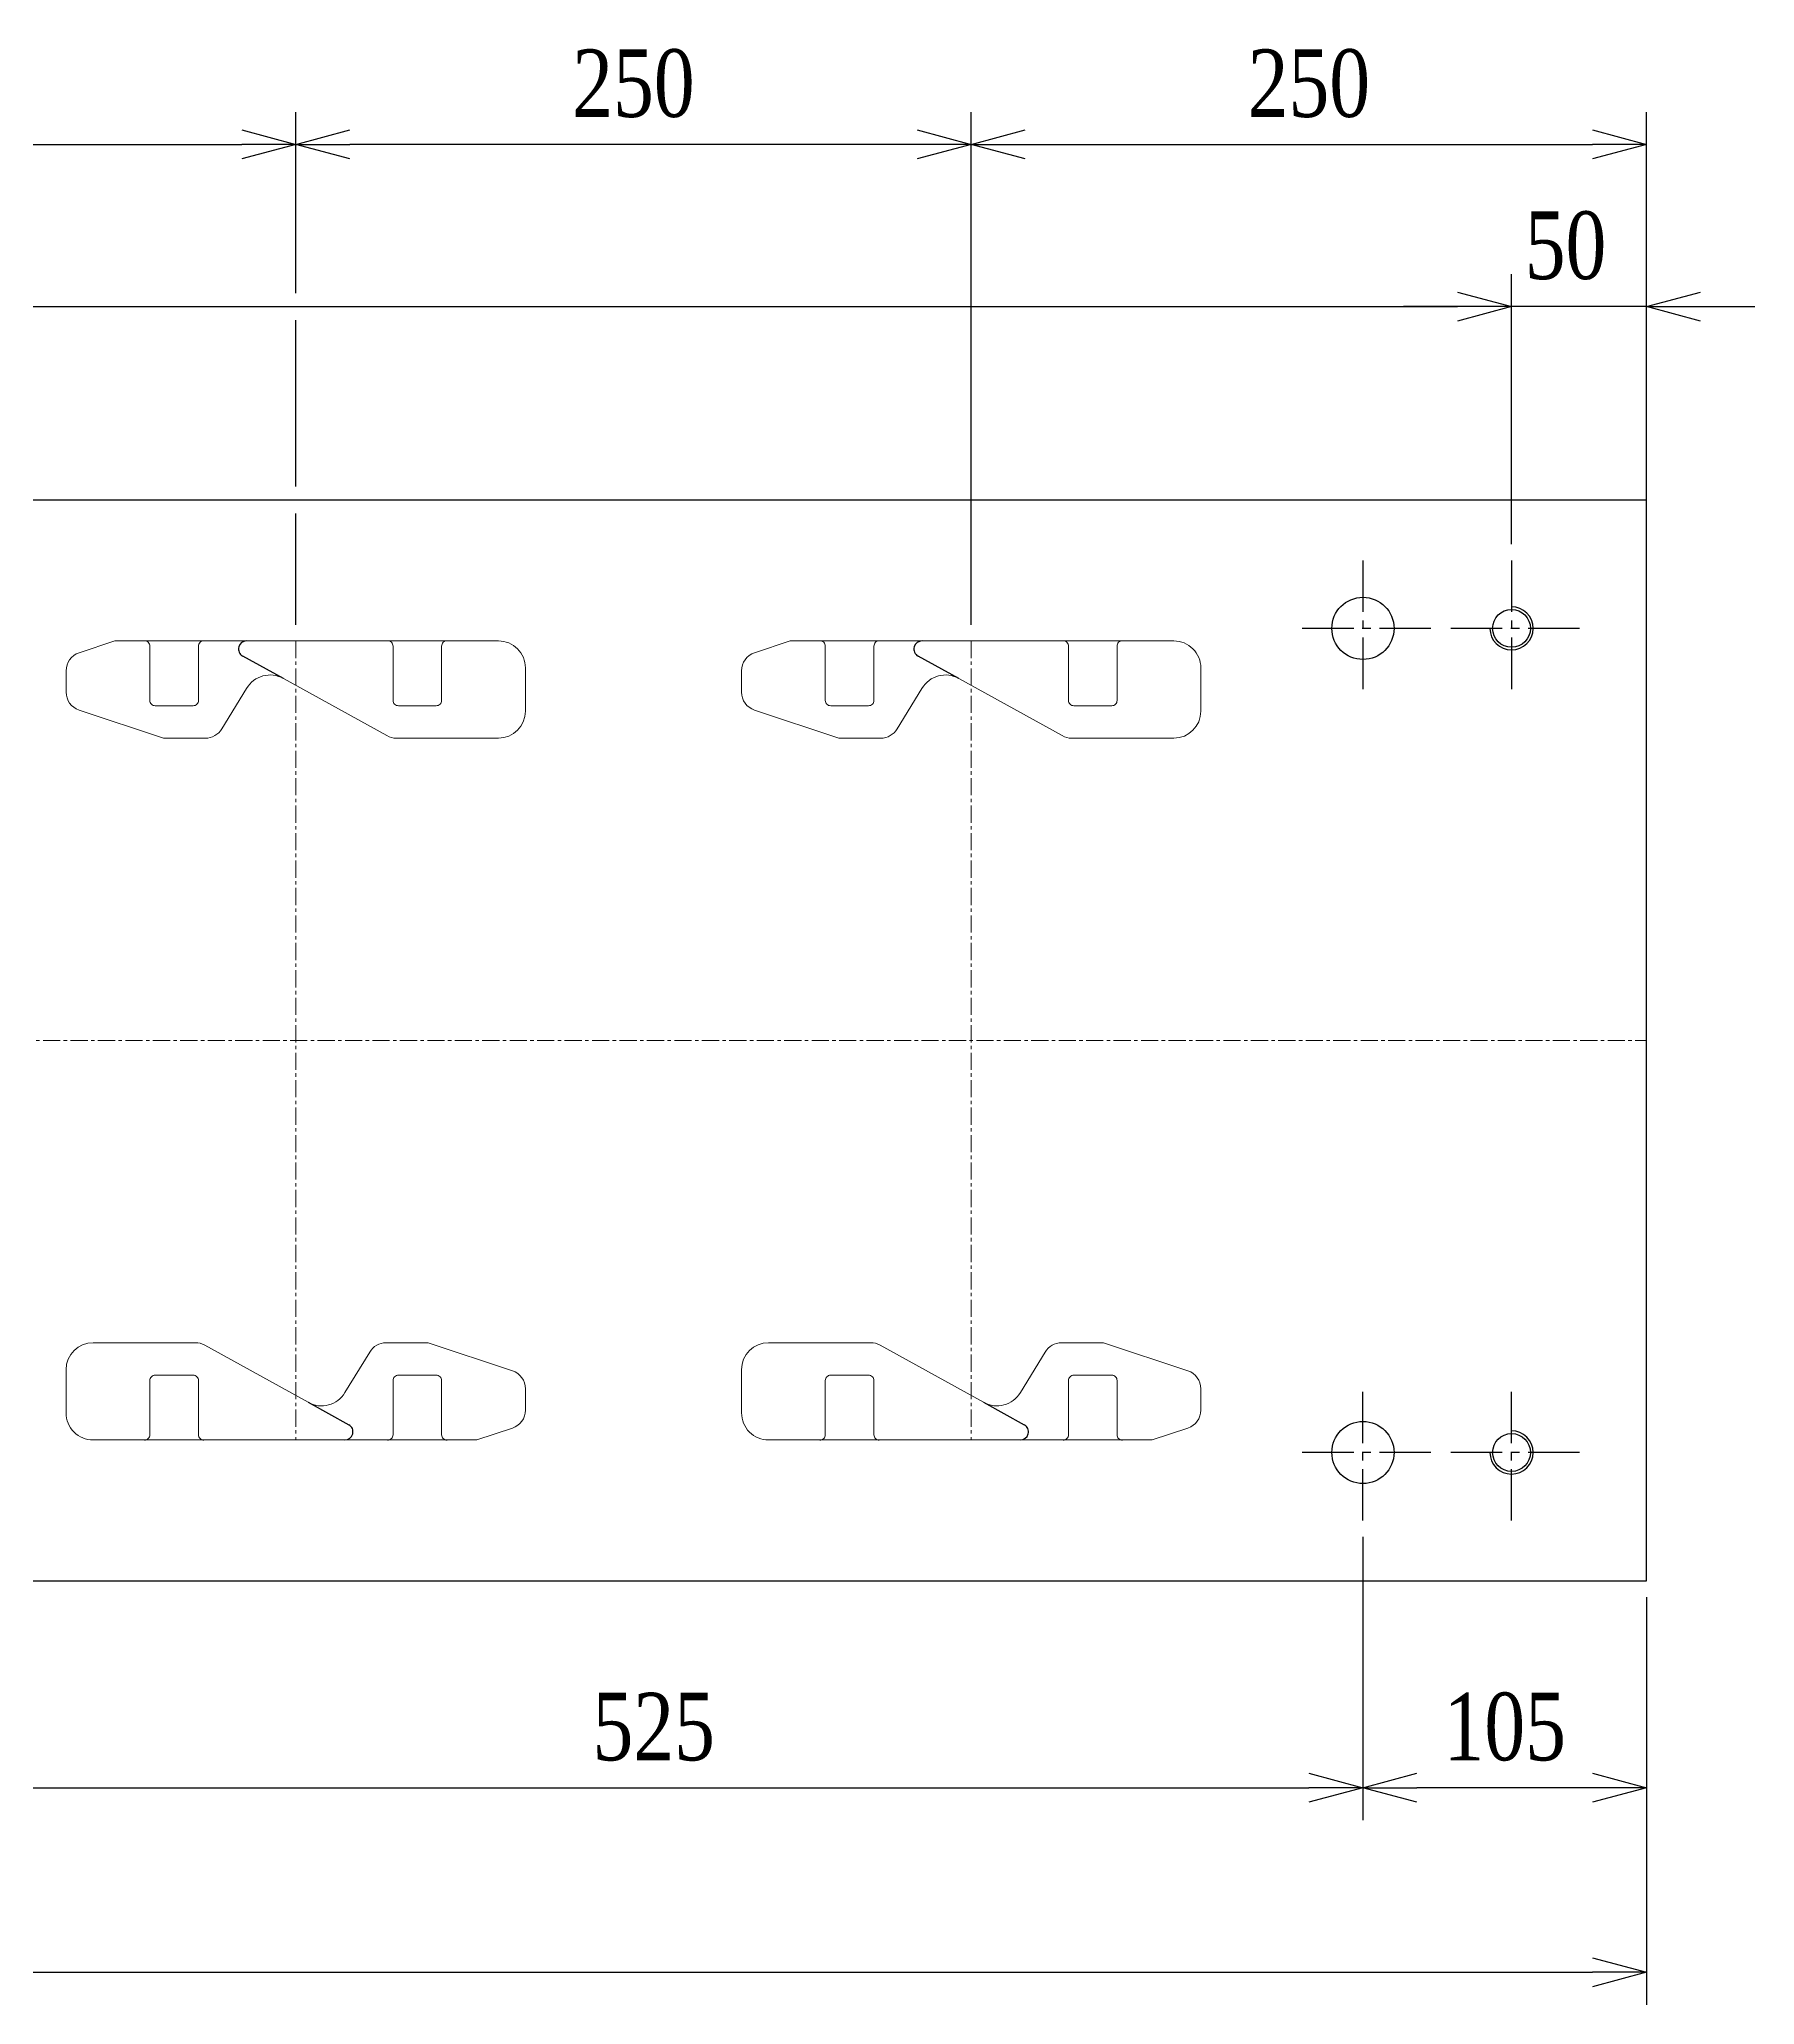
# Model space of a CAD drawing. Header units: millimetres. Extents: x -19541 to 104079, y -3200 to 10399.
# Drawn here: x -10708 to -10073, y 3961 to 4688 of the extents above; entities that cross this region are included whole.
import ezdxf

# ---------------------------------------------------------------- set-up
doc = ezdxf.new("R2010")
doc.units = ezdxf.units.MM
doc.linetypes.add('CENTER', pattern=[50.8, 31.75, -6.35, 6.35, -6.35])
doc.linetypes.add('CENTER2', pattern=[28.575, 19.05, -3.175, 3.175, -3.175])
for name, color, linetype in [('KTHUOC', 2, 'Continuous'), ('PDF_Geometry', 7, 'Continuous'), ('TK2', 251, 'Continuous')]:
    doc.layers.add(name, color=color, linetype=linetype)
doc.layers.add('TIM', color=8, linetype='CENTER2', lineweight=0)
doc.styles.add('Thuong', font='vntime.shx', dxfattribs={"width": 0.8})
doc.dimstyles.new('LAYOUT', dxfattribs={"dimscale": 0, "dimtxt": 2.5, "dimasz": 2, "dimexe": 1.2, "dimexo": 0.6, "dimgap": 1, "dimtad": 1, "dimtoh": 1, "dimdec": 0, "dimzin": 12, "dimdsep": 46, "dimtxsty": 'Thuong', "dimblk": 'OPEN30', "dimcen": 0, "dimclrd": 256, "dimclre": 256, "dimadec": 1, "dimazin": 3, "dimtfac": 1, "dimtdec": 0, "dimtmove": 0, "dimatfit": 3, "dimldrblk": 'OPEN30', "dimfxl": 1, "dimtzin": 0, "dimarcsym": 2})

# ---------------------------------------------------------------- blocks, each defined once
blk = doc.blocks.new('_Open30')
at = {"color": 0, "linetype": 'ByBlock', "lineweight": -2}
for p, q in [((-1, 0.268), (0, 0)), ((0, 0), (-1, -0.268)), ((0, 0), (-1, 0))]:
    blk.add_line(p, q, dxfattribs=at)
blk = doc.blocks.new('*D367')
at = {"lineweight": -2, "transparency": 16777216}
for p, q in [((-10743.15, 4134.18), (-10743.15, 4029.24)), ((-10218.15, 4134.18), (-10218.15, 4029.24)), ((-10723.15, 4041.24), (-10238.15, 4041.24))]:
    blk.add_line(p, q, dxfattribs=at)
at = {"layer": 'Defpoints', "color": 0, "transparency": 16777216}
for p in [(-10743.15, 4140.18), (-10218.15, 4140.18), (-10218.15, 4041.24)]:
    blk.add_point(p, dxfattribs=at)
at = {"lineweight": -2, "transparency": 16777216, "xscale": 20, "yscale": 20, "zscale": 20, "rotation": 180}
blk.add_blockref('_Open30', (-10743.15, 4041.24), dxfattribs=at)
at = {"lineweight": -2, "transparency": 16777216, "xscale": 20, "yscale": 20, "zscale": 20}
blk.add_blockref('_Open30', (-10218.15, 4041.24), dxfattribs=at)
at = {"color": 0, "transparency": 16777216, "insert": (-10480.65, 4063.74), "char_height": 25, "attachment_point": 5, "style": 'Thuong'}
blk.add_mtext('525', dxfattribs=at)
blk = doc.blocks.new('*D366')
at = {"lineweight": -2, "transparency": 16777216}
for p, q in [((-11753.15, 4111.84), (-11753.15, 3960.97)), ((-10113.15, 4111.84), (-10113.15, 3960.97)), ((-11733.15, 3972.97), (-10133.15, 3972.97))]:
    blk.add_line(p, q, dxfattribs=at)
at = {"layer": 'Defpoints', "color": 0, "transparency": 16777216}
for p in [(-11753.15, 4117.84), (-10113.15, 4117.84), (-10113.15, 3972.97)]:
    blk.add_point(p, dxfattribs=at)
at = {"lineweight": -2, "transparency": 16777216, "xscale": 20, "yscale": 20, "zscale": 20, "rotation": 180}
blk.add_blockref('_Open30', (-11753.15, 3972.97), dxfattribs=at)
at = {"lineweight": -2, "transparency": 16777216, "xscale": 20, "yscale": 20, "zscale": 20}
blk.add_blockref('_Open30', (-10113.15, 3972.97), dxfattribs=at)
at = {"color": 0, "transparency": 16777216, "insert": (-10933.15, 3995.47), "char_height": 25, "attachment_point": 5, "style": 'Thuong'}
blk.add_mtext('1640', dxfattribs=at)
blk = doc.blocks.new('*D362')
at = {"lineweight": -2, "transparency": 16777216}
for p, q in [((-11703.15, 4501.51), (-11703.15, 4601.44)), ((-10163.15, 4523.84), (-10163.15, 4601.44)), ((-11683.15, 4589.44), (-10183.15, 4589.44))]:
    blk.add_line(p, q, dxfattribs=at)
at = {"layer": 'Defpoints', "color": 0, "transparency": 16777216}
for p in [(-10163.15, 4589.44), (-10163.15, 4517.84), (-11703.15, 4495.51)]:
    blk.add_point(p, dxfattribs=at)
at = {"lineweight": -2, "transparency": 16777216, "xscale": 20, "yscale": 20, "zscale": 20, "rotation": 180}
blk.add_blockref('_Open30', (-11703.15, 4589.44), dxfattribs=at)
at = {"lineweight": -2, "transparency": 16777216, "xscale": 20, "yscale": 20, "zscale": 20}
blk.add_blockref('_Open30', (-10163.15, 4589.44), dxfattribs=at)
at = {"color": 0, "transparency": 16777216, "insert": (-10933.15, 4611.94), "char_height": 25, "attachment_point": 5, "style": 'Thuong'}
blk.add_mtext('1540', dxfattribs=at)
blk = doc.blocks.new('*D361')
at = {"lineweight": -2, "transparency": 16777216}
for p, q in [((-10163.15, 4501.51), (-10163.15, 4601.44)), ((-10113.15, 4523.84), (-10113.15, 4601.44)), ((-10183.15, 4589.44), (-10203.15, 4589.44)), ((-10113.15, 4589.44), (-10163.15, 4589.44)), ((-10093.15, 4589.44), (-10073.15, 4589.44))]:
    blk.add_line(p, q, dxfattribs=at)
at = {"layer": 'Defpoints', "color": 0, "transparency": 16777216}
for p in [(-10163.15, 4589.44), (-10113.15, 4517.84), (-10163.15, 4495.51)]:
    blk.add_point(p, dxfattribs=at)
at = {"lineweight": -2, "transparency": 16777216, "xscale": 20, "yscale": 20, "zscale": 20}
blk.add_blockref('_Open30', (-10163.15, 4589.44), dxfattribs=at)
at = {"lineweight": -2, "transparency": 16777216, "xscale": 20, "yscale": 20, "zscale": 20, "rotation": 180}
blk.add_blockref('_Open30', (-10113.15, 4589.44), dxfattribs=at)
at = {"color": 0, "transparency": 16777216, "insert": (-10143.15, 4611.94), "char_height": 25, "attachment_point": 5, "style": 'Thuong'}
blk.add_mtext('50', dxfattribs=at)
blk = doc.blocks.new('*D364')
at = {"lineweight": -2, "transparency": 16777216}
for p, q in [((-10218.15, 4134.18), (-10218.15, 4029.24)), ((-10113.15, 4111.84), (-10113.15, 4029.24)), ((-10133.15, 4041.24), (-10198.15, 4041.24))]:
    blk.add_line(p, q, dxfattribs=at)
at = {"layer": 'Defpoints', "color": 0, "transparency": 16777216}
for p in [(-10218.15, 4140.18), (-10113.15, 4117.84), (-10218.15, 4041.24)]:
    blk.add_point(p, dxfattribs=at)
at = {"lineweight": -2, "transparency": 16777216, "xscale": 20, "yscale": 20, "zscale": 20, "rotation": 180}
blk.add_blockref('_Open30', (-10218.15, 4041.24), dxfattribs=at)
at = {"lineweight": -2, "transparency": 16777216, "xscale": 20, "yscale": 20, "zscale": 20}
blk.add_blockref('_Open30', (-10113.15, 4041.24), dxfattribs=at)
at = {"color": 0, "transparency": 16777216, "insert": (-10165.65, 4063.74), "char_height": 25, "attachment_point": 5, "style": 'Thuong'}
blk.add_mtext('105', dxfattribs=at)
blk = doc.blocks.new('*D358')
at = {"lineweight": -2, "transparency": 16777216}
for p, q in [((-11013.15, 4594.44), (-11013.15, 4661.44)), ((-10613.15, 4594.44), (-10613.15, 4661.44)), ((-10993.15, 4649.44), (-10633.15, 4649.44)), ((-11013.15, 4522.84), (-11013.15, 4584.44)), ((-10613.15, 4522.84), (-10613.15, 4584.44)), ((-11013.15, 4478.7), (-11013.15, 4512.84)), ((-10613.15, 4471.7), (-10613.15, 4512.84))]:
    blk.add_line(p, q, dxfattribs=at)
at = {"layer": 'Defpoints', "color": 0, "transparency": 16777216}
for p in [(-10613.15, 4649.44), (-11013.15, 4472.7), (-10613.15, 4465.7)]:
    blk.add_point(p, dxfattribs=at)
at = {"lineweight": -2, "transparency": 16777216, "xscale": 20, "yscale": 20, "zscale": 20, "rotation": 180}
blk.add_blockref('_Open30', (-11013.15, 4649.44), dxfattribs=at)
at = {"lineweight": -2, "transparency": 16777216, "xscale": 20, "yscale": 20, "zscale": 20}
blk.add_blockref('_Open30', (-10613.15, 4649.44), dxfattribs=at)
at = {"color": 0, "transparency": 16777216, "insert": (-10813.15, 4671.94), "char_height": 25, "attachment_point": 5, "style": 'Thuong'}
blk.add_mtext('400', dxfattribs=at)
blk = doc.blocks.new('*D357')
at = {"lineweight": -2, "transparency": 16777216}
for p, q in [((-10613.15, 4594.44), (-10613.15, 4661.44)), ((-10363.15, 4594.44), (-10363.15, 4661.44)), ((-10383.15, 4649.44), (-10593.15, 4649.44)), ((-10613.15, 4522.84), (-10613.15, 4584.44)), ((-10363.15, 4522.84), (-10363.15, 4584.44)), ((-10613.15, 4471.7), (-10613.15, 4512.84)), ((-10363.15, 4471.7), (-10363.15, 4512.84))]:
    blk.add_line(p, q, dxfattribs=at)
at = {"layer": 'Defpoints', "color": 0, "transparency": 16777216}
for p in [(-10613.15, 4649.44), (-10613.15, 4465.7), (-10363.15, 4465.7)]:
    blk.add_point(p, dxfattribs=at)
at = {"lineweight": -2, "transparency": 16777216, "xscale": 20, "yscale": 20, "zscale": 20, "rotation": 180}
blk.add_blockref('_Open30', (-10613.15, 4649.44), dxfattribs=at)
at = {"lineweight": -2, "transparency": 16777216, "xscale": 20, "yscale": 20, "zscale": 20}
blk.add_blockref('_Open30', (-10363.15, 4649.44), dxfattribs=at)
at = {"color": 0, "transparency": 16777216, "insert": (-10488.15, 4671.94), "char_height": 25, "attachment_point": 5, "style": 'Thuong'}
blk.add_mtext('250', dxfattribs=at)
blk = doc.blocks.new('*D356')
at = {"lineweight": -2, "transparency": 16777216}
for p, q in [((-10363.15, 4471.7), (-10363.15, 4661.44)), ((-10113.15, 4471.7), (-10113.15, 4661.44)), ((-10343.15, 4649.44), (-10133.15, 4649.44))]:
    blk.add_line(p, q, dxfattribs=at)
at = {"layer": 'Defpoints', "color": 0, "transparency": 16777216}
for p in [(-10113.15, 4649.44), (-10363.15, 4465.7), (-10113.15, 4465.7)]:
    blk.add_point(p, dxfattribs=at)
at = {"lineweight": -2, "transparency": 16777216, "xscale": 20, "yscale": 20, "zscale": 20, "rotation": 180}
blk.add_blockref('_Open30', (-10363.15, 4649.44), dxfattribs=at)
at = {"lineweight": -2, "transparency": 16777216, "xscale": 20, "yscale": 20, "zscale": 20}
blk.add_blockref('_Open30', (-10113.15, 4649.44), dxfattribs=at)
at = {"color": 0, "transparency": 16777216, "insert": (-10238.15, 4671.94), "char_height": 25, "attachment_point": 5, "style": 'Thuong'}
blk.add_mtext('250', dxfattribs=at)

msp = doc.modelspace()

# ---------------------------------------------------------------- linework, layer by layer
for p, q in [((-10617.728, 4451.762), (-10632.791, 4460.078)), ((-10367.728, 4451.762), (-10382.791, 4460.078)), ((-10608.566, 4183.921), (-10593.503, 4175.606)), ((-10358.566, 4183.921), (-10343.503, 4175.606))]:
    msp.add_line(p, q)
for centre, radius, start, end in [((-10163.147, 4470.342), 8, 180, 90), ((-10631.341, 4462.705), 3, 90, 241.102577), ((-10381.341, 4462.705), 3, 90, 241.102577), ((-10594.953, 4172.979), 3, 270, 61.102577), ((-10344.953, 4172.979), 3, 270, 61.102577), ((-10163.147, 4165.342), 8, 180, 90)]:
    msp.add_arc(centre, radius, start, end)
at = {"layer": 'KTHUOC', "color": 3}
msp.add_lwpolyline([(-11753.147, 4517.842), (-11753.147, 4117.842), (-10113.147, 4117.842), (-10113.147, 4517.842)], close=True, dxfattribs=at)
at = {"layer": 'KTHUOC'}
for centre, radius in [((-10218.147, 4470.342), 11.5), ((-10163.147, 4470.342), 7), ((-10218.147, 4165.342), 11.5), ((-10163.147, 4165.342), 7)]:
    msp.add_circle(centre, radius, dxfattribs=at)
at = {"layer": 'PDF_Geometry', "lineweight": 18}
for points in [[(-10680.147, 4465.705), (-10693.361, 4461.3, 0.3228227), (-10698.147, 4454.659), (-10698.147, 4446.75, 0.3228227), (-10693.361, 4440.109), (-10662.147, 4429.705)], [(-10662.147, 4429.705), (-10646.592, 4429.705, 0.2670904), (-10640.541, 4433.185), (-10631.353, 4448.119, -0.4126222), (-10617.728, 4451.762), (-10579.443, 4430.635, 0.1310853), (-10575.956, 4429.705), (-10538.147, 4429.705, 0.4142135), (-10528.147, 4439.705), (-10528.147, 4455.705, 0.4142136), (-10538.147, 4465.705), (-10680.147, 4465.705)], [(-10669.147, 4465.763, -0.4142136), (-10667.147, 4463.763), (-10667.147, 4443.705, 0.4142136), (-10665.147, 4441.705), (-10651.147, 4441.705, 0.4142136), (-10649.147, 4443.705), (-10649.147, 4463.763, -0.4142136), (-10647.147, 4465.763)], [(-10557.147, 4465.763, 0.4142136), (-10559.147, 4463.763), (-10559.147, 4443.705, -0.4142136), (-10561.147, 4441.705), (-10575.147, 4441.705, -0.4142136), (-10577.147, 4443.705), (-10577.147, 4463.763, 0.4142136), (-10579.147, 4465.763)], [(-10430.147, 4465.705), (-10443.361, 4461.3, 0.3228227), (-10448.147, 4454.659), (-10448.147, 4446.75, 0.3228227), (-10443.361, 4440.109), (-10412.147, 4429.705)], [(-10412.147, 4429.705), (-10396.592, 4429.705, 0.2670904), (-10390.541, 4433.185), (-10381.353, 4448.119, -0.4126222), (-10367.728, 4451.762), (-10329.443, 4430.635, 0.1310853), (-10325.956, 4429.705), (-10288.147, 4429.705, 0.4142135), (-10278.147, 4439.705), (-10278.147, 4455.705, 0.4142136), (-10288.147, 4465.705), (-10430.147, 4465.705)], [(-10419.147, 4465.763, -0.4142136), (-10417.147, 4463.763), (-10417.147, 4443.705, 0.4142136), (-10415.147, 4441.705), (-10401.147, 4441.705, 0.4142136), (-10399.147, 4443.705), (-10399.147, 4463.763, -0.4142136), (-10397.147, 4465.763)], [(-10307.147, 4465.763, 0.4142136), (-10309.147, 4463.763), (-10309.147, 4443.705, -0.4142136), (-10311.147, 4441.705), (-10325.147, 4441.705, -0.4142136), (-10327.147, 4443.705), (-10327.147, 4463.763, 0.4142136), (-10329.147, 4465.763)], [(-10564.147, 4205.979), (-10579.703, 4205.979, 0.2670904), (-10585.753, 4202.499), (-10594.941, 4187.565, -0.4126222), (-10608.566, 4183.921), (-10646.851, 4205.049, 0.1310853), (-10650.338, 4205.979), (-10688.147, 4205.979, 0.4142135), (-10698.147, 4195.979), (-10698.147, 4179.979, 0.4142136), (-10688.147, 4169.979), (-10546.147, 4169.979)], [(-10546.147, 4169.979), (-10532.934, 4174.384, 0.3228227), (-10528.147, 4181.024), (-10528.147, 4188.934, 0.3228227), (-10532.934, 4195.575), (-10564.147, 4205.979)], [(-10314.147, 4205.979), (-10329.703, 4205.979, 0.2670904), (-10335.753, 4202.499), (-10344.941, 4187.565, -0.4126222), (-10358.566, 4183.921), (-10396.851, 4205.049, 0.1310853), (-10400.338, 4205.979), (-10438.147, 4205.979, 0.4142135), (-10448.147, 4195.979), (-10448.147, 4179.979, 0.4142136), (-10438.147, 4169.979), (-10296.147, 4169.979)], [(-10296.147, 4169.979), (-10282.934, 4174.384, 0.3228227), (-10278.147, 4181.024), (-10278.147, 4188.934, 0.3228227), (-10282.934, 4195.575), (-10314.147, 4205.979)], [(-10669.147, 4169.92, 0.4142136), (-10667.147, 4171.92), (-10667.147, 4191.979, -0.4142136), (-10665.147, 4193.979), (-10651.147, 4193.979, -0.4142136), (-10649.147, 4191.979), (-10649.147, 4171.92, 0.4142136), (-10647.147, 4169.92)], [(-10557.147, 4169.92, -0.4142136), (-10559.147, 4171.92), (-10559.147, 4191.979, 0.4142136), (-10561.147, 4193.979), (-10575.147, 4193.979, 0.4142136), (-10577.147, 4191.979), (-10577.147, 4171.92, -0.4142136), (-10579.147, 4169.92)], [(-10419.147, 4169.92, 0.4142136), (-10417.147, 4171.92), (-10417.147, 4191.979, -0.4142136), (-10415.147, 4193.979), (-10401.147, 4193.979, -0.4142136), (-10399.147, 4191.979), (-10399.147, 4171.92, 0.4142136), (-10397.147, 4169.92)], [(-10307.147, 4169.92, -0.4142136), (-10309.147, 4171.92), (-10309.147, 4191.979, 0.4142136), (-10311.147, 4193.979), (-10325.147, 4193.979, 0.4142136), (-10327.147, 4191.979), (-10327.147, 4171.92, -0.4142136), (-10329.147, 4169.92)]]:
    msp.add_lwpolyline(points, format="xyb", dxfattribs=at)
for points in [[(-10603.05, 4465.705), (-10603.05, 4465.705)], [(-10353.05, 4465.705), (-10353.05, 4465.705)]]:
    msp.add_lwpolyline(points, close=True, dxfattribs=at)
at = {"layer": 'TIM', "linetype": 'CENTER', "ltscale": 0.2}
for p, q in [((-10613.147, 4465.705), (-10613.147, 4169.979)), ((-10363.147, 4465.705), (-10363.147, 4169.979)), ((-11753.147, 4317.842), (-10113.147, 4317.842))]:
    msp.add_line(p, q, dxfattribs=at)
at = {"layer": 'TK2', "linetype": 'CENTER2'}
for p, q in [((-10218.147, 4495.509), (-10218.147, 4445.175)), ((-10163.147, 4495.509), (-10163.147, 4445.175)), ((-10192.981, 4470.342), (-10243.314, 4470.342)), ((-10137.981, 4470.342), (-10188.314, 4470.342)), ((-10218.147, 4140.175), (-10218.147, 4190.509)), ((-10163.147, 4140.175), (-10163.147, 4190.509)), ((-10192.981, 4165.342), (-10243.314, 4165.342)), ((-10137.981, 4165.342), (-10188.314, 4165.342))]:
    msp.add_line(p, q, dxfattribs=at)

# ---------------------------------------------------------------- dimensions: what is measured, and where the dimension line sits
for base, p1, p2, picture, middle in [((-10613.147, 4649.445), (-11013.147, 4472.705), (-10613.147, 4465.705), '*D358', (-10813.147, 4671.945)), ((-10163.147, 4589.445), (-11703.147, 4495.509), (-10163.147, 4517.842), '*D362', (-10933.147, 4611.945)), ((-10218.147, 4041.239), (-10743.147, 4140.175), (-10218.147, 4140.175), '*D367', (-10480.647, 4063.739)), ((-10113.147, 3972.974), (-11753.147, 4117.842), (-10113.147, 4117.842), '*D366', (-10933.147, 3995.474))]:
    dim = msp.add_linear_dim(base=base, p1=p1, p2=p2, dimstyle='LAYOUT')
    dim.commit()
    dim.dimension.update_dxf_attribs({"geometry": picture, "text_midpoint": middle})
for base, p1, p2, angle, picture, middle in [((-10613.147, 4649.445), (-10363.147, 4465.705), (-10613.147, 4465.705), 180, '*D357', (-10488.147, 4671.945)), ((-10113.147, 4649.445), (-10363.147, 4465.705), (-10113.147, 4465.705), 0, '*D356', (-10238.147, 4671.945)), ((-10218.147, 4041.239), (-10113.147, 4117.842), (-10218.147, 4140.175), 180, '*D364', (-10165.647, 4063.739))]:
    dim = msp.add_linear_dim(base=base, p1=p1, p2=p2, angle=angle, dimstyle='LAYOUT')
    dim.commit()
    dim.dimension.update_dxf_attribs({"geometry": picture, "text_midpoint": middle})
dim = msp.add_linear_dim(base=(-10163.147, 4589.445), p1=(-10113.147, 4517.842), p2=(-10163.147, 4495.509), dimstyle='LAYOUT')
dim.commit()
dim.dimension.update_dxf_attribs({"geometry": '*D361', "text_midpoint": (-10143.147, 4589.445), "dimtype": 160})

doc.saveas('drawing.dxf')
